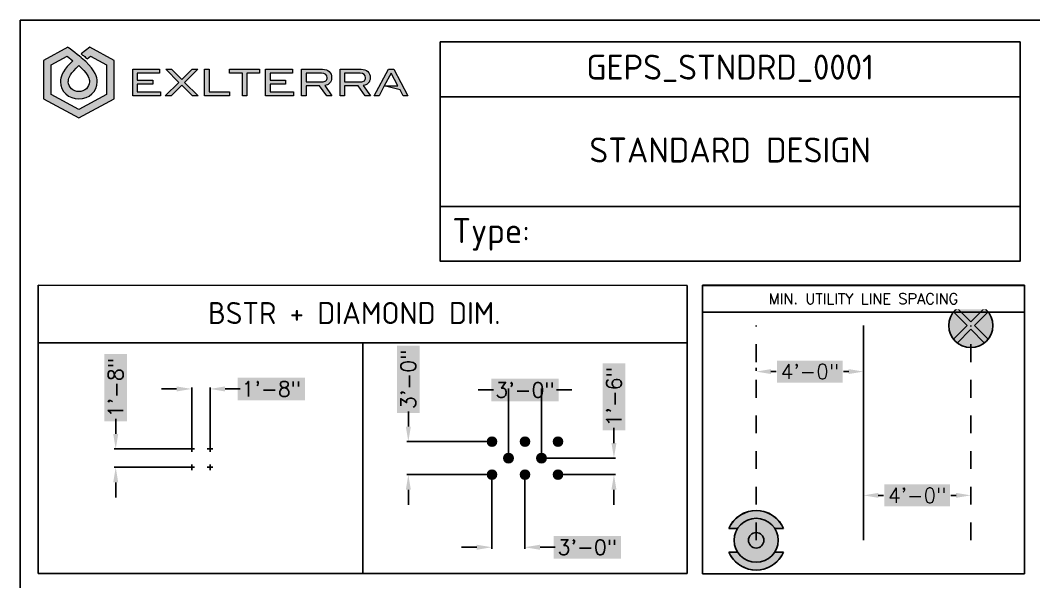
# Paper-space layout 'INFO_SHEET_FOR_STANDARDS' of a CAD drawing. Header units: feet, sheet in inches. Extents: x 0 to 10.7, y 0 to 8.2.
# Drawn here: x 0 to 5.69, y 5.05 to 8.2 of the extents above; entities that cross this region are included whole.
import ezdxf

# ---------------------------------------------------------------- set-up
doc = ezdxf.new("R2010")
doc.units = ezdxf.units.FT
doc.header["$MEASUREMENT"] = 0
doc.linetypes.add('DASHED', pattern=[0.75, 0.5, -0.25])
for name, color, linetype in [('Dim 1', 5, 'Continuous'), ('Product (Colored)', 250, 'Continuous'), ('Product (Red Only)', 1, 'Continuous')]:
    doc.layers.add(name, color=color, linetype=linetype)
doc.styles.add('ISO3098B', font='ISO3098B.SHX', dxfattribs={"height": 2})
doc.styles.add('Roman', font='romans')
doc.styles.get("Standard").update_dxf_attribs({"font": 'simplex.shx'})
doc.linetypes.add('UTILITY', pattern='A,0.5,-0.2,["U",Standard,S=0.1,R=0,X=-0.1,Y=-0.05],-0.2', length=0.9)
doc.dimstyles.new('new style', dxfattribs={"dimscale": 2.75, "dimtxt": 0.5, "dimasz": 0.5, "dimexe": 0.05, "dimexo": 0.01, "dimgap": 0.05, "dimtad": 0, "dimdec": 0, "dimlfac": 12, "dimzin": 9, "dimdsep": 46, "dimlunit": 3, "dimtxsty": 'Roman', "dimcen": 0.09, "dimclrd": 5, "dimclre": 5, "dimclrt": 5, "dimadec": 0, "dimazin": 0, "dimtfac": 1, "dimtdec": 0, "dimtofl": 0, "dimtmove": 0, "dimatfit": 3, "dimfxl": 2.55, "dimtfill": 2, "dimtfillclr": 7, "dimtolj": 1, "dimtzin": 0, "dimlwd": -1, "dimlwe": -1, "dimarcsym": 0})

# ---------------------------------------------------------------- blocks, each defined once
blk = doc.blocks.new('exlterra block')
at = {"true_color": 0x007faf}
h = blk.add_hatch(color=144, dxfattribs=at)
h.dxf.hatch_style = 2
edge = h.paths.add_edge_path()
edge.add_spline(control_points=[(0.0565, 0.1877), (0.0565, 0.1877), (0.0082, 0.1496), (0.0082, 0.1496), (0.022, 0.139), (0.0223, 0.1388), (0.0226, 0.1385), (0.0296, 0.1329), (0.036, 0.1273), (0.042, 0.1219), (0.042, 0.1219), (0.0613, 0.1371), (0.0613, 0.1371), (0.0613, 0.1371), (0.1509, 0.0885), (0.1509, 0.0885), (0.1509, 0.0885), (0.1509, -0.0806), (0.1509, -0.0806), (0.1509, -0.0806), (-0.0053, -0.1652), (-0.0053, -0.1652), (-0.0053, -0.1652), (-0.1614, -0.0806), (-0.1614, -0.0806), (-0.1614, -0.0806), (-0.1614, 0.0885), (-0.1614, 0.0885), (-0.1614, 0.0885), (-0.0718, 0.1371), (-0.0718, 0.1371), (-0.0718, 0.1371), (-0.0389, 0.1112), (-0.0389, 0.1112), (-0.0908, 0.0646), (-0.1059, 0.0273), (-0.1089, 0.0032), (-0.1089, 0.0032), (-0.1096, -0.0052), (-0.1095, -0.0077), (-0.1095, -0.0616), (-0.0628, -0.1055), (-0.0053, -0.1055), (0.0522, -0.1055), (0.099, -0.0616), (0.099, -0.0077), (0.099, -0.0072), (0.0984, 0.0026), (0.0984, 0.0026), (0.0953, 0.0293), (0.0775, 0.0724), (0.0105, 0.1265), (0.0101, 0.1269), (-0.0671, 0.1877), (-0.0671, 0.1877), (-0.0671, 0.1877), (-0.2057, 0.1125), (-0.2057, 0.1125), (-0.2057, 0.1125), (-0.2057, -0.1046), (-0.2057, -0.1046), (-0.2057, -0.1046), (-0.0053, -0.2132), (-0.0053, -0.2132), (-0.0053, -0.2132), (0.1952, -0.1046), (0.1952, -0.1046), (0.1952, -0.1046), (0.1952, 0.1125), (0.1952, 0.1125), (0.1952, 0.1125), (0.0565, 0.1877), (0.0565, 0.1877)], knot_values=[0, 0, 0, 0, 1, 1, 1, 2, 2, 2, 3, 3, 3, 4, 4, 4, 5, 5, 5, 6, 6, 6, 7, 7, 7, 8, 8, 8, 9, 9, 9, 10, 10, 10, 11, 11, 11, 12, 12, 12, 13, 13, 13, 14, 14, 14, 15, 15, 15, 16, 16, 16, 17, 17, 17, 18, 18, 18, 19, 19, 19, 20, 20, 20, 21, 21, 21, 22, 22, 22, 23, 23, 23, 24, 24, 24, 24], degree=3, periodic=0)
edge = h.paths.add_edge_path()
edge.add_spline(control_points=[(0.0543, -0.0011), (0.0543, -0.0011), (0.0547, -0.0076), (0.0547, -0.0077), (0.0547, -0.0387), (0.0278, -0.0639), (-0.0053, -0.0639), (-0.0383, -0.0639), (-0.0652, -0.0387), (-0.0652, -0.0077), (-0.0652, -0.0077), (-0.0649, -0.002), (-0.0649, -0.002), (-0.0632, 0.0125), (-0.053, 0.0421), (-0.0053, 0.0839), (0.0415, 0.043), (0.0523, 0.0137), (0.0543, -0.0011)], knot_values=[0, 0, 0, 0, 1, 1, 1, 2, 2, 2, 3, 3, 3, 4, 4, 4, 5, 5, 5, 6, 6, 6, 6], degree=3, periodic=0)
at = {"color": 144, "lineweight": 0, "true_color": 0x007faf}
for points in [[(-0.0671, 0.1877), (-0.0671, 0.1877), (-0.2057, 0.1125), (-0.2057, 0.1125)], [(0.0105, 0.1265), (0.0101, 0.1269), (-0.0671, 0.1877), (-0.0671, 0.1877)], [(0.0565, 0.1877), (0.0565, 0.1877), (0.0082, 0.1496), (0.0082, 0.1496)], [(0.1952, 0.1125), (0.1952, 0.1125), (0.0565, 0.1877), (0.0565, 0.1877)], [(-0.1614, 0.0885), (-0.1614, 0.0885), (-0.0718, 0.1371), (-0.0718, 0.1371)], [(-0.0718, 0.1371), (-0.0718, 0.1371), (-0.0389, 0.1112), (-0.0389, 0.1112)], [(0.0082, 0.1496), (0.022, 0.139), (0.0223, 0.1388), (0.0226, 0.1385)], [(0.0984, 0.0026), (0.0953, 0.0293), (0.0775, 0.0724), (0.0105, 0.1265)], [(0.0226, 0.1385), (0.0296, 0.1329), (0.036, 0.1273), (0.042, 0.1219)], [(0.042, 0.1219), (0.042, 0.1219), (0.0613, 0.1371), (0.0613, 0.1371)], [(0.0613, 0.1371), (0.0613, 0.1371), (0.1509, 0.0885), (0.1509, 0.0885)], [(-0.2057, 0.1125), (-0.2057, 0.1125), (-0.2057, -0.1046), (-0.2057, -0.1046)], [(-0.1614, -0.0806), (-0.1614, -0.0806), (-0.1614, 0.0885), (-0.1614, 0.0885)], [(-0.0389, 0.1112), (-0.0908, 0.0646), (-0.1059, 0.0273), (-0.1089, 0.0032)], [(-0.0649, -0.002), (-0.0632, 0.0125), (-0.053, 0.0421), (-0.0053, 0.0839)], [(-0.0053, 0.0839), (0.0415, 0.043), (0.0523, 0.0137), (0.0543, -0.0011)], [(0.1509, 0.0885), (0.1509, 0.0885), (0.1509, -0.0806), (0.1509, -0.0806)], [(0.1952, -0.1046), (0.1952, -0.1046), (0.1952, 0.1125), (0.1952, 0.1125)], [(-0.1089, 0.0032), (-0.1089, 0.0032), (-0.1096, -0.0052), (-0.1095, -0.0077)], [(-0.0652, -0.0077), (-0.0652, -0.0077), (-0.0649, -0.002), (-0.0649, -0.002)], [(-0.2057, -0.1046), (-0.2057, -0.1046), (-0.0053, -0.2132), (-0.0053, -0.2132)], [(-0.0053, -0.1652), (-0.0053, -0.1652), (-0.1614, -0.0806), (-0.1614, -0.0806)], [(0.1509, -0.0806), (0.1509, -0.0806), (-0.0053, -0.1652), (-0.0053, -0.1652)], [(-0.0053, -0.2132), (-0.0053, -0.2132), (0.1952, -0.1046), (0.1952, -0.1046)]]:
    blk.add_open_spline(points, degree=3, dxfattribs=at)
for points, knots in [([(-0.1095, -0.0077), (-0.1095, -0.0616), (-0.0628, -0.1055), (-0.0053, -0.1055), (0.0522, -0.1055), (0.099, -0.0616), (0.099, -0.0077), (0.099, -0.0072), (0.0984, 0.0026), (0.0984, 0.0026)], [13, 13, 13, 13, 14, 14, 14, 15, 15, 15, 16, 16, 16, 16]), ([(0.0543, -0.0011), (0.0543, -0.0011), (0.0547, -0.0076), (0.0547, -0.0077), (0.0547, -0.0387), (0.0278, -0.0639), (-0.0053, -0.0639), (-0.0383, -0.0639), (-0.0652, -0.0387), (-0.0652, -0.0077)], [0, 0, 0, 0, 1, 1, 1, 2, 2, 2, 3, 3, 3, 3])]:
    blk.add_open_spline(points, degree=3, knots=knots, dxfattribs=at)
blk = doc.blocks.new('exlterra logo')
h = blk.add_hatch(color=7)
h.dxf.hatch_style = 2
h.paths.add_polyline_path([(0.292, -0.0722), (0.292, 0.0789), (0.4443, 0.0789), (0.4443, 0.0561), (0.317, 0.0561), (0.317, 0.0175), (0.4055, 0.0175), (0.4055, -0.0052), (0.317, -0.0052), (0.317, -0.0494), (0.4501, -0.0494), (0.4501, -0.0722)])
h = blk.add_hatch(color=7)
h.dxf.hatch_style = 2
h.paths.add_polyline_path([(0.631, -0.0722), (0.5701, -0.0113), (0.5094, -0.0722), (0.4768, -0.0722), (0.5538, 0.0044), (0.4795, 0.0789), (0.5121, 0.0789), (0.5703, 0.02), (0.6283, 0.0789), (0.6608, 0.0789), (0.5865, 0.0044), (0.6635, -0.0722)])
h = blk.add_hatch(color=7)
h.dxf.hatch_style = 2
h.paths.add_polyline_path([(0.6998, -0.0722), (0.6998, 0.0789), (0.7249, 0.0789), (0.7249, -0.0494), (0.8415, -0.0494), (0.8415, -0.0722)])
h = blk.add_hatch(color=7)
h.dxf.hatch_style = 2
h.paths.add_polyline_path([(0.9387, 0.0561), (0.9387, -0.0722), (0.9136, -0.0722), (0.9136, 0.0561), (0.8414, 0.0561), (0.8414, 0.0789), (1.0109, 0.0789), (1.0109, 0.0561)])
h = blk.add_hatch(color=7)
h.dxf.hatch_style = 2
h.paths.add_polyline_path([(1.0455, -0.0722), (1.0455, 0.0789), (1.1978, 0.0789), (1.1978, 0.0561), (1.0705, 0.0561), (1.0705, 0.0175), (1.159, 0.0175), (1.159, -0.0052), (1.0705, -0.0052), (1.0705, -0.0494), (1.2036, -0.0494), (1.2036, -0.0722)])
h = blk.add_hatch(color=7)
h.dxf.hatch_style = 2
edge = h.paths.add_edge_path()
edge.add_spline(control_points=[(1.392, -0.0722), (1.392, -0.0722), (1.3511, -0.0146), (1.3511, -0.0146), (1.3511, -0.0146), (1.2748, -0.0146), (1.2748, -0.0146), (1.2748, -0.0146), (1.2748, -0.0722), (1.2748, -0.0722), (1.2748, -0.0722), (1.2497, -0.0722), (1.2497, -0.0722), (1.2497, -0.0722), (1.2497, 0.0789), (1.2497, 0.0789), (1.2497, 0.0789), (1.3689, 0.0789), (1.3689, 0.0789), (1.3849, 0.0789), (1.3974, 0.0746), (1.4063, 0.0661), (1.4153, 0.0576), (1.4198, 0.046), (1.4198, 0.0313), (1.4198, 0.0246), (1.4188, 0.0187), (1.4169, 0.0136), (1.4149, 0.0084), (1.4122, 0.004), (1.4086, 0.0003), (1.4051, -0.0034), (1.4009, -0.0063), (1.3961, -0.0086), (1.3913, -0.0108), (1.3861, -0.0124), (1.3806, -0.0134), (1.3806, -0.0134), (1.421, -0.0722), (1.421, -0.0722), (1.421, -0.0722), (1.392, -0.0722), (1.392, -0.0722)], knot_values=[0, 0, 0, 0, 1, 1, 1, 2, 2, 2, 3, 3, 3, 4, 4, 4, 5, 5, 5, 6, 6, 6, 7, 7, 7, 8, 8, 8, 9, 9, 9, 10, 10, 10, 11, 11, 11, 12, 12, 12, 13, 13, 13, 14, 14, 14, 14], degree=3, periodic=0)
edge = h.paths.add_edge_path()
edge.add_spline(control_points=[(1.3867, 0.0141), (1.3916, 0.018), (1.3941, 0.0238), (1.3941, 0.0313), (1.3941, 0.0478), (1.3837, 0.0561), (1.3628, 0.0561), (1.3628, 0.0561), (1.2748, 0.0561), (1.2748, 0.0561), (1.2748, 0.0561), (1.2748, 0.0081), (1.2748, 0.0081), (1.2748, 0.0081), (1.3651, 0.0081), (1.3651, 0.0081), (1.3746, 0.0081), (1.3818, 0.0101), (1.3867, 0.0141)], knot_values=[0, 0, 0, 0, 1, 1, 1, 2, 2, 2, 3, 3, 3, 4, 4, 4, 5, 5, 5, 6, 6, 6, 6], degree=3, periodic=0)
h = blk.add_hatch(color=7)
h.dxf.hatch_style = 2
edge = h.paths.add_edge_path()
edge.add_spline(control_points=[(1.6107, -0.0722), (1.6107, -0.0722), (1.5698, -0.0146), (1.5698, -0.0146), (1.5698, -0.0146), (1.4934, -0.0146), (1.4934, -0.0146), (1.4934, -0.0146), (1.4934, -0.0722), (1.4934, -0.0722), (1.4934, -0.0722), (1.4684, -0.0722), (1.4684, -0.0722), (1.4684, -0.0722), (1.4684, 0.0789), (1.4684, 0.0789), (1.4684, 0.0789), (1.5875, 0.0789), (1.5875, 0.0789), (1.6035, 0.0789), (1.616, 0.0746), (1.625, 0.0661), (1.6339, 0.0576), (1.6384, 0.046), (1.6384, 0.0313), (1.6384, 0.0246), (1.6374, 0.0187), (1.6355, 0.0136), (1.6336, 0.0084), (1.6308, 0.004), (1.6273, 0.0003), (1.6237, -0.0034), (1.6195, -0.0063), (1.6147, -0.0086), (1.6099, -0.0108), (1.6048, -0.0124), (1.5992, -0.0134), (1.5992, -0.0134), (1.6397, -0.0722), (1.6397, -0.0722), (1.6397, -0.0722), (1.6107, -0.0722), (1.6107, -0.0722)], knot_values=[0, 0, 0, 0, 1, 1, 1, 2, 2, 2, 3, 3, 3, 4, 4, 4, 5, 5, 5, 6, 6, 6, 7, 7, 7, 8, 8, 8, 9, 9, 9, 10, 10, 10, 11, 11, 11, 12, 12, 12, 13, 13, 13, 14, 14, 14, 14], degree=3, periodic=0)
edge = h.paths.add_edge_path()
edge.add_spline(control_points=[(1.6054, 0.0141), (1.6103, 0.018), (1.6128, 0.0238), (1.6128, 0.0313), (1.6128, 0.0478), (1.6023, 0.0561), (1.5815, 0.0561), (1.5815, 0.0561), (1.4934, 0.0561), (1.4934, 0.0561), (1.4934, 0.0561), (1.4934, 0.0081), (1.4934, 0.0081), (1.4934, 0.0081), (1.5838, 0.0081), (1.5838, 0.0081), (1.5932, 0.0081), (1.6004, 0.0101), (1.6054, 0.0141)], knot_values=[0, 0, 0, 0, 1, 1, 1, 2, 2, 2, 3, 3, 3, 4, 4, 4, 5, 5, 5, 6, 6, 6, 6], degree=3, periodic=0)
h = blk.add_hatch(color=7)
h.dxf.hatch_style = 2
h.paths.add_polyline_path([(1.8256, -0.0722), (1.808, -0.0384), (1.7187, -0.0157), (1.6889, -0.0722), (1.6616, -0.0722), (1.7415, 0.0789), (1.773, 0.0789), (1.8529, -0.0722)])
h.paths.add_polyline_path([(1.7573, 0.0574), (1.7187, -0.0157), (1.7957, -0.0157)])
at = {"color": 7, "lineweight": 0}
for p, q in [((0.292, -0.0722), (0.292, 0.0789)), ((0.292, 0.0789), (0.4443, 0.0789)), ((0.4443, 0.0789), (0.4443, 0.0561)), ((0.5538, 0.0044), (0.4795, 0.0789)), ((0.4795, 0.0789), (0.5121, 0.0789)), ((0.5121, 0.0789), (0.5703, 0.02)), ((0.5703, 0.02), (0.6283, 0.0789)), ((0.6608, 0.0789), (0.5865, 0.0044)), ((0.6283, 0.0789), (0.6608, 0.0789)), ((0.6998, -0.0722), (0.6998, 0.0789)), ((0.6998, 0.0789), (0.7249, 0.0789)), ((0.7249, 0.0789), (0.7249, -0.0494)), ((0.8414, 0.0561), (0.8414, 0.0789)), ((0.8414, 0.0789), (1.0109, 0.0789)), ((1.0109, 0.0789), (1.0109, 0.0561)), ((1.0455, -0.0722), (1.0455, 0.0789)), ((1.0455, 0.0789), (1.1978, 0.0789)), ((1.1978, 0.0789), (1.1978, 0.0561)), ((1.6616, -0.0722), (1.7415, 0.0789)), ((1.7415, 0.0789), (1.773, 0.0789)), ((1.773, 0.0789), (1.8529, -0.0722)), ((0.4443, 0.0561), (0.317, 0.0561)), ((0.317, 0.0561), (0.317, 0.0175)), ((0.317, 0.0175), (0.4055, 0.0175)), ((0.4055, 0.0175), (0.4055, -0.0052)), ((0.4768, -0.0722), (0.5538, 0.0044)), ((0.5865, 0.0044), (0.6635, -0.0722)), ((0.9136, 0.0561), (0.8414, 0.0561)), ((0.9136, -0.0722), (0.9136, 0.0561)), ((0.9387, 0.0561), (0.9387, -0.0722)), ((1.0109, 0.0561), (0.9387, 0.0561)), ((1.1978, 0.0561), (1.0705, 0.0561)), ((1.0705, 0.0561), (1.0705, 0.0175)), ((1.0705, 0.0175), (1.159, 0.0175)), ((1.159, 0.0175), (1.159, -0.0052)), ((1.7573, 0.0574), (1.7187, -0.0157)), ((1.7957, -0.0157), (1.7573, 0.0574)), ((0.4055, -0.0052), (0.317, -0.0052)), ((0.317, -0.0052), (0.317, -0.0494)), ((0.317, -0.0494), (0.4501, -0.0494)), ((0.4501, -0.0494), (0.4501, -0.0722)), ((0.5701, -0.0113), (0.5094, -0.0722)), ((0.631, -0.0722), (0.5701, -0.0113)), ((0.7249, -0.0494), (0.8415, -0.0494)), ((0.8415, -0.0494), (0.8415, -0.0722)), ((1.159, -0.0052), (1.0705, -0.0052)), ((1.0705, -0.0052), (1.0705, -0.0494)), ((1.0705, -0.0494), (1.2036, -0.0494)), ((1.2036, -0.0494), (1.2036, -0.0722)), ((1.7187, -0.0157), (1.6889, -0.0722)), ((1.808, -0.0384), (1.7187, -0.0157)), ((1.7187, -0.0157), (1.7957, -0.0157)), ((1.8256, -0.0722), (1.808, -0.0384)), ((0.4501, -0.0722), (0.292, -0.0722)), ((0.5094, -0.0722), (0.4768, -0.0722)), ((0.6635, -0.0722), (0.631, -0.0722)), ((0.8415, -0.0722), (0.6998, -0.0722)), ((0.9387, -0.0722), (0.9136, -0.0722)), ((1.2036, -0.0722), (1.0455, -0.0722)), ((1.6889, -0.0722), (1.6616, -0.0722)), ((1.8529, -0.0722), (1.8256, -0.0722))]:
    blk.add_line(p, q, dxfattribs=at)
for points in [[(1.2497, -0.0722), (1.2497, -0.0722), (1.2497, 0.0789), (1.2497, 0.0789)], [(1.2497, 0.0789), (1.2497, 0.0789), (1.3689, 0.0789), (1.3689, 0.0789)], [(1.3689, 0.0789), (1.3849, 0.0789), (1.3974, 0.0746), (1.4063, 0.0661)], [(1.4684, -0.0722), (1.4684, -0.0722), (1.4684, 0.0789), (1.4684, 0.0789)], [(1.4684, 0.0789), (1.4684, 0.0789), (1.5875, 0.0789), (1.5875, 0.0789)], [(1.5875, 0.0789), (1.6035, 0.0789), (1.616, 0.0746), (1.625, 0.0661)], [(1.3628, 0.0561), (1.3628, 0.0561), (1.2748, 0.0561), (1.2748, 0.0561)], [(1.2748, 0.0561), (1.2748, 0.0561), (1.2748, 0.0081), (1.2748, 0.0081)], [(1.2748, 0.0081), (1.2748, 0.0081), (1.3651, 0.0081), (1.3651, 0.0081)], [(1.3651, 0.0081), (1.3746, 0.0081), (1.3818, 0.0101), (1.3867, 0.0141)], [(1.4086, 0.0003), (1.4051, -0.0034), (1.4009, -0.0063), (1.3961, -0.0086)], [(1.4169, 0.0136), (1.4149, 0.0084), (1.4122, 0.004), (1.4086, 0.0003)], [(1.5815, 0.0561), (1.5815, 0.0561), (1.4934, 0.0561), (1.4934, 0.0561)], [(1.4934, 0.0561), (1.4934, 0.0561), (1.4934, 0.0081), (1.4934, 0.0081)], [(1.4934, 0.0081), (1.4934, 0.0081), (1.5838, 0.0081), (1.5838, 0.0081)], [(1.5838, 0.0081), (1.5932, 0.0081), (1.6004, 0.0101), (1.6054, 0.0141)], [(1.6273, 0.0003), (1.6237, -0.0034), (1.6195, -0.0063), (1.6147, -0.0086)], [(1.6355, 0.0136), (1.6336, 0.0084), (1.6308, 0.004), (1.6273, 0.0003)], [(1.3511, -0.0146), (1.3511, -0.0146), (1.2748, -0.0146), (1.2748, -0.0146)], [(1.2748, -0.0146), (1.2748, -0.0146), (1.2748, -0.0722), (1.2748, -0.0722)], [(1.392, -0.0722), (1.392, -0.0722), (1.3511, -0.0146), (1.3511, -0.0146)], [(1.3961, -0.0086), (1.3913, -0.0108), (1.3861, -0.0124), (1.3806, -0.0134)], [(1.3806, -0.0134), (1.3806, -0.0134), (1.421, -0.0722), (1.421, -0.0722)], [(1.5698, -0.0146), (1.5698, -0.0146), (1.4934, -0.0146), (1.4934, -0.0146)], [(1.4934, -0.0146), (1.4934, -0.0146), (1.4934, -0.0722), (1.4934, -0.0722)], [(1.6107, -0.0722), (1.6107, -0.0722), (1.5698, -0.0146), (1.5698, -0.0146)], [(1.6147, -0.0086), (1.6099, -0.0108), (1.6048, -0.0124), (1.5992, -0.0134)], [(1.5992, -0.0134), (1.5992, -0.0134), (1.6397, -0.0722), (1.6397, -0.0722)], [(1.2748, -0.0722), (1.2748, -0.0722), (1.2497, -0.0722), (1.2497, -0.0722)], [(1.421, -0.0722), (1.421, -0.0722), (1.392, -0.0722), (1.392, -0.0722)], [(1.4934, -0.0722), (1.4934, -0.0722), (1.4684, -0.0722), (1.4684, -0.0722)], [(1.6397, -0.0722), (1.6397, -0.0722), (1.6107, -0.0722), (1.6107, -0.0722)]]:
    blk.add_open_spline(points, degree=3, dxfattribs=at)
for points, knots in [([(1.4063, 0.0661), (1.4153, 0.0576), (1.4198, 0.046), (1.4198, 0.0313), (1.4198, 0.0246), (1.4188, 0.0187), (1.4169, 0.0136)], [7, 7, 7, 7, 8, 8, 8, 9, 9, 9, 9]), ([(1.625, 0.0661), (1.6339, 0.0576), (1.6384, 0.046), (1.6384, 0.0313), (1.6384, 0.0246), (1.6374, 0.0187), (1.6355, 0.0136)], [7, 7, 7, 7, 8, 8, 8, 9, 9, 9, 9]), ([(1.3867, 0.0141), (1.3916, 0.018), (1.3941, 0.0238), (1.3941, 0.0313), (1.3941, 0.0478), (1.3837, 0.0561), (1.3628, 0.0561)], [0, 0, 0, 0, 1, 1, 1, 2, 2, 2, 2]), ([(1.6054, 0.0141), (1.6103, 0.018), (1.6128, 0.0238), (1.6128, 0.0313), (1.6128, 0.0478), (1.6023, 0.0561), (1.5815, 0.0561)], [0, 0, 0, 0, 1, 1, 1, 2, 2, 2, 2])]:
    blk.add_open_spline(points, degree=3, knots=knots, dxfattribs=at)
at = {"color": 5, "linetype": 'Continuous', "lineweight": 25}
blk.add_blockref('exlterra block', (-0.0081, 0.0161), dxfattribs=at)
blk = doc.blocks.new('exlterra')
at = {"color": 5, "linetype": 'Continuous', "lineweight": 25}
blk.add_blockref('exlterra logo', (-0.8308, 0.2657), dxfattribs=at)
blk = doc.blocks.new('*D287')
at = {"layer": 'Defpoints', "color": 0, "linetype": 'Continuous', "lineweight": 25, "transparency": 16777216}
for p in [(-4, 2.786), (0, 2.786), (0, 2.786)]:
    blk.add_point(p, dxfattribs=at)
at = {"layer": 'Dim 1', "color": 5, "transparency": 16777216}
for p, q in [((-4, 2.814), (-4, 2.924)), ((-3.45, 2.786), (-3.251, 2.786)), ((-0.55, 2.786), (-0.749, 2.786)), ((0, 2.814), (0, 2.924))]:
    blk.add_line(p, q, dxfattribs=at)
at = {"layer": 'Dim 1', "color": 5, "linetype": 'Continuous', "lineweight": 25, "transparency": 16777216}
for points in [[(-3.45, 2.878), (-3.45, 2.695), (-4, 2.786)], [(-0.55, 2.878), (-0.55, 2.695), (0, 2.786)]]:
    blk.add_solid(points, dxfattribs=at)
at = {"layer": 'Dim 1', "color": 5, "linetype": 'Continuous', "lineweight": 25, "transparency": 16777216, "insert": (-2, 2.786), "char_height": 0.55, "attachment_point": 5, "style": 'Roman', "bg_fill": 1, "box_fill_scale": 1.25, "bg_fill_color": 7, "bg_fill_true_color": 16777215, "bg_fill_transparency": 0}
blk.add_mtext('\\A1;4\'-0"', dxfattribs=at)
blk = doc.blocks.new('*D288')
at = {"layer": 'Defpoints', "color": 0, "linetype": 'Continuous', "lineweight": 25, "transparency": 16777216}
for p in [(0, -1.826), (4, -1.826), (4, -1.826)]:
    blk.add_point(p, dxfattribs=at)
at = {"layer": 'Dim 1', "color": 5, "transparency": 16777216}
for p, q in [((0, -1.798), (0, -1.688)), ((0.55, -1.826), (0.749, -1.826)), ((3.45, -1.826), (3.251, -1.826)), ((4, -1.798), (4, -1.688))]:
    blk.add_line(p, q, dxfattribs=at)
at = {"layer": 'Dim 1', "color": 5, "linetype": 'Continuous', "lineweight": 25, "transparency": 16777216}
for points in [[(0.55, -1.734), (0.55, -1.917), (0, -1.826)], [(3.45, -1.734), (3.45, -1.917), (4, -1.826)]]:
    blk.add_solid(points, dxfattribs=at)
at = {"layer": 'Dim 1', "color": 5, "linetype": 'Continuous', "lineweight": 25, "transparency": 16777216, "insert": (2, -1.826), "char_height": 0.55, "attachment_point": 5, "style": 'Roman', "bg_fill": 1, "box_fill_scale": 1.25, "bg_fill_color": 7, "bg_fill_true_color": 16777215, "bg_fill_transparency": 0}
blk.add_mtext('\\A1;4\'-0"', dxfattribs=at)
blk = doc.blocks.new('12m GEPS')
at = {"layer": 'Product (Red Only)', "true_color": 0x000000}
h = blk.add_hatch(color=18, dxfattribs=at)
h.dxf.hatch_style = 1
h.paths.add_polyline_path([(-0.088, 0, 1), (0.088, 0, 1)])
h.paths.add_polyline_path([(0.135, 0.31), (0.135, 0.257), (0.135, 0.21, -0.255267), (0.25, 0, -0.255267), (0.135, -0.21), (0.135, -0.31, 0.654654)])
h.paths.add_polyline_path([(-0.135, 0.31, 0.654654), (-0.135, -0.31), (-0.135, -0.257), (-0.135, -0.21, -0.255267), (-0.25, 0, -0.255267), (-0.135, 0.21)])
at = {"layer": 'Product (Red Only)', "true_color": 0xf8991e}
h = blk.add_hatch(color=30, dxfattribs=at)
h.dxf.hatch_style = 1
edge = h.paths.add_edge_path()
edge.add_arc((0, 0), 0.0878, 0, 360)
edge = h.paths.add_edge_path()
edge.add_arc((0, 0), 0.25, 0, 180)
edge.add_arc((0, 0), 0.25, 180, 360)
at = {"layer": 'Product (Red Only)', "color": 18, "true_color": 0x000000}
for p, q in [((-0.135, 0.31), (-0.135, 0.21)), ((0.135, 0.31), (0.135, 0.257)), ((0.135, 0.31), (0.135, 0.21)), ((-0.135, -0.21), (-0.135, -0.31)), ((0.135, -0.21), (0.135, -0.31)), ((-0.135, -0.257), (-0.135, -0.31)), ((0.135, -0.257), (0.135, -0.31))]:
    blk.add_line(p, q, dxfattribs=at)
for radius in [0.25, 0.0878]:
    blk.add_circle((0, 0), radius, dxfattribs=at)
for start, end in [(113.5782, 246.4218), (121.3323, 238.6677), (293.5782, 66.4218), (301.3323, 58.6677)]:
    blk.add_arc((0, 0), 0.338, start, end, dxfattribs=at)
blk = doc.blocks.new('40 FOOT GEPS')
at = {"layer": 'Product (Red Only)', "color": 18, "true_color": 0x000000}
blk.add_circle((0, 0), 0.25, dxfattribs=at)
blk.add_blockref('12m GEPS', (0, 0), dxfattribs=at)
blk = doc.blocks.new('20 FOOT GEPS')
at = {"layer": 'Product (Red Only)'}
h = blk.add_hatch(color=3, dxfattribs=at)
h.dxf.hatch_style = 1
h.paths.add_polyline_path([(0.506, 0.645, 0.345381), (-0.506, 0.645), (0, 0.139)])
h.paths.add_polyline_path([(0.645, 0.506), (0.139, 0), (0.645, -0.506, 0.167827), (0.82, 0, 0.167827)])
h.paths.add_polyline_path([(0, -0.139), (-0.506, -0.645, 0.345381), (0.506, -0.645)])
h.paths.add_polyline_path([(-0.645, 0.506, 0.167827), (-0.82, 0, 0.167827), (-0.645, -0.506), (-0.139, 0)])
at = {"layer": 'Product (Red Only)', "true_color": 0x000000}
h = blk.add_hatch(color=18, dxfattribs=at)
h.dxf.hatch_style = 1
h.paths.add_polyline_path([(0.645, 0.506, 0.060218), (0.506, 0.645), (0, 0.139), (-0.506, 0.645, 0.060218), (-0.645, 0.506), (-0.139, 0), (-0.645, -0.506, 0.060218), (-0.506, -0.645), (0, -0.139), (0.506, -0.645, 0.060218), (0.645, -0.506), (0.139, 0)])
at = {"layer": 'Product (Red Only)', "color": 18, "true_color": 0x000000}
for p, q in [((-0.139, 0), (-0.65, 0.51)), ((0, 0.139), (-0.51, 0.65)), ((0, 0.139), (0.51, 0.65)), ((0.139, 0), (0.65, 0.51)), ((0.139, 0), (0.65, -0.51)), ((-0.139, 0), (-0.65, -0.51)), ((0, -0.139), (-0.51, -0.65)), ((0, -0.139), (0.51, -0.65))]:
    blk.add_line(p, q, dxfattribs=at)
blk.add_circle((0, 0), 0.82, dxfattribs=at)
blk = doc.blocks.new('Purple BSTR')
at = {"layer": 'Product (Colored)', "transparency": 33554687}
h = blk.add_hatch(color=200, dxfattribs=at)
h.dxf.hatch_style = 1
edge = h.paths.add_edge_path()
edge.add_arc((0, 0), 0.025, 0, 360)
at = {"layer": 'Product (Colored)', "color": 200}
for p, q in [((-0.025, 0), (-0.077, 0)), ((0.025, 0), (-0.025, 0)), ((0, 0.077), (0, 0.025)), ((0, 0.025), (0, -0.025)), ((0.077, 0), (0.025, 0)), ((0, -0.025), (0, -0.077))]:
    blk.add_line(p, q, dxfattribs=at)
blk = doc.blocks.new('BSTR Single')
at = {"transparency": 33554687}
h = blk.add_hatch(color=256, dxfattribs=at)
h.dxf.hatch_style = 1
edge = h.paths.add_edge_path()
edge.add_arc((0, 0), 0.025, 0, 360)
for p, q in [((-0.025, 0), (-0.077, 0)), ((0, 0.077), (0, 0.025)), ((0.077, 0), (0.025, 0)), ((0, -0.025), (0, -0.077))]:
    blk.add_line(p, q)
blk.add_blockref('Purple BSTR', (0, 0))
blk = doc.blocks.new('1.5m GEPS')
at = {"layer": 'Product (Red Only)'}
h = blk.add_hatch(color=1, dxfattribs=at)
h.dxf.hatch_style = 1
h.paths.add_polyline_path([(-0.125, 0, 1), (0.125, 0, 1)])
at = {"layer": 'Product (Red Only)', "color": 18, "true_color": 0x000000}
blk.add_circle((0, 0), 0.125, dxfattribs=at)
blk = doc.blocks.new('3 m GEPS')
at = {"layer": 'Product (Red Only)', "true_color": 0xa1e7fc}
h = blk.add_hatch(color=141, dxfattribs=at)
h.dxf.hatch_style = 1
edge = h.paths.add_edge_path(flags=16)
edge.add_arc((0, 0), 0.0458, 0, 360)
edge = h.paths.add_edge_path()
edge.add_arc((0, 0), 0.125, 180, 360)
edge.add_arc((0, 0), 0.125, 0, 180)
at = {"layer": 'Product (Red Only)', "true_color": 0x000000}
h = blk.add_hatch(color=18, dxfattribs=at)
h.dxf.hatch_style = 1
edge = h.paths.add_edge_path()
edge.add_arc((0, 0), 0.0458, 0, 360)
at = {"layer": 'Product (Red Only)', "color": 18, "true_color": 0x000000}
for radius in [0.125, 0.0456]:
    blk.add_circle((0, 0), radius, dxfattribs=at)
blk = doc.blocks.new('*D266')
at = {"layer": 'Defpoints', "color": 0, "linetype": 'Continuous', "lineweight": 25, "transparency": 16777216}
for p in [(628.249, -263.997), (635.854, -263.997), (635.854, -266.997)]:
    blk.add_point(p, dxfattribs=at)
at = {"layer": 'Dim 1', "color": 5, "transparency": 16777216}
for p, q in [((628.249, -262.622), (628.249, -261.247)), ((635.827, -263.997), (628.111, -263.997)), ((635.827, -266.997), (628.111, -266.997)), ((628.249, -268.372), (628.249, -269.747))]:
    blk.add_line(p, q, dxfattribs=at)
at = {"layer": 'Dim 1', "color": 5, "linetype": 'Continuous', "lineweight": 25, "transparency": 16777216}
for points in [[(628.019, -262.622), (628.478, -262.622), (628.249, -263.997)], [(628.019, -268.372), (628.478, -268.372), (628.249, -266.997)]]:
    blk.add_solid(points, dxfattribs=at)
at = {"layer": 'Dim 1', "color": 5, "linetype": 'Continuous', "lineweight": 25, "transparency": 16777216, "insert": (628.249, -258.327), "char_height": 1.375, "attachment_point": 5, "rotation": 90, "style": 'Roman', "bg_fill": 1, "box_fill_scale": 1.25, "bg_fill_color": 7, "bg_fill_true_color": 16777215, "bg_fill_transparency": 0}
blk.add_mtext('\\A1;3\'-0"', dxfattribs=at)
blk = doc.blocks.new('*D267')
at = {"layer": 'Defpoints', "color": 0, "linetype": 'Continuous', "lineweight": 25, "transparency": 16777216}
for p in [(635.842, -266.997), (638.854, -266.997), (638.854, -273.597)]:
    blk.add_point(p, dxfattribs=at)
at = {"layer": 'Dim 1', "color": 5, "transparency": 16777216}
for p, q in [((635.842, -267.025), (635.842, -273.734)), ((638.854, -267.025), (638.854, -273.734)), ((634.467, -273.597), (633.092, -273.597)), ((640.229, -273.597), (641.604, -273.597))]:
    blk.add_line(p, q, dxfattribs=at)
at = {"layer": 'Dim 1', "color": 5, "linetype": 'Continuous', "lineweight": 25, "transparency": 16777216}
for points in [[(634.467, -273.368), (634.467, -273.826), (635.842, -273.597)], [(640.229, -273.368), (640.229, -273.826), (638.854, -273.597)]]:
    blk.add_solid(points, dxfattribs=at)
at = {"layer": 'Dim 1', "color": 5, "linetype": 'Continuous', "lineweight": 25, "transparency": 16777216, "insert": (644.524, -273.597), "char_height": 1.375, "attachment_point": 5, "style": 'Roman', "bg_fill": 1, "box_fill_scale": 1.25, "bg_fill_color": 7, "bg_fill_true_color": 16777215, "bg_fill_transparency": 0}
blk.add_mtext('\\A1;3\'-0"', dxfattribs=at)
blk = doc.blocks.new('*D268')
at = {"layer": 'Defpoints', "color": 0, "linetype": 'Continuous', "lineweight": 25, "transparency": 16777216}
for p in [(640.354, -259.301), (637.354, -265.497), (640.354, -265.497)]:
    blk.add_point(p, dxfattribs=at)
at = {"layer": 'Dim 1', "color": 5, "transparency": 16777216}
for p, q in [((635.979, -259.301), (634.604, -259.301)), ((637.354, -265.47), (637.354, -259.164)), ((640.354, -265.47), (640.354, -259.164)), ((641.729, -259.301), (643.104, -259.301))]:
    blk.add_line(p, q, dxfattribs=at)
at = {"layer": 'Dim 1', "color": 5, "linetype": 'Continuous', "lineweight": 25, "transparency": 16777216}
for points in [[(635.979, -259.072), (635.979, -259.53), (637.354, -259.301)], [(641.729, -259.072), (641.729, -259.53), (640.354, -259.301)]]:
    blk.add_solid(points, dxfattribs=at)
at = {"layer": 'Dim 1', "color": 5, "linetype": 'Continuous', "lineweight": 25, "transparency": 16777216, "insert": (638.854, -259.301), "char_height": 1.375, "attachment_point": 5, "style": 'Roman', "bg_fill": 1, "box_fill_scale": 1.25, "bg_fill_color": 7, "bg_fill_true_color": 16777215, "bg_fill_transparency": 0}
blk.add_mtext('\\A1;3\'-0"', dxfattribs=at)
blk = doc.blocks.new('*D269')
at = {"layer": 'Defpoints', "color": 0, "linetype": 'Continuous', "lineweight": 25, "transparency": 16777216}
for p in [(610.213, -259.206), (608.547, -264.664), (610.213, -264.664)]:
    blk.add_point(p, dxfattribs=at)
at = {"layer": 'Dim 1', "color": 5, "transparency": 16777216}
for p, q in [((607.172, -259.206), (605.797, -259.206)), ((608.547, -264.636), (608.547, -259.069)), ((610.213, -264.636), (610.213, -259.069)), ((611.588, -259.206), (612.963, -259.206))]:
    blk.add_line(p, q, dxfattribs=at)
at = {"layer": 'Dim 1', "color": 5, "linetype": 'Continuous', "lineweight": 25, "transparency": 16777216}
for points in [[(607.172, -258.977), (607.172, -259.436), (608.547, -259.206)], [(611.588, -258.977), (611.588, -259.436), (610.213, -259.206)]]:
    blk.add_solid(points, dxfattribs=at)
at = {"layer": 'Dim 1', "color": 5, "linetype": 'Continuous', "lineweight": 25, "transparency": 16777216, "insert": (615.785, -259.206), "char_height": 1.375, "attachment_point": 5, "style": 'Roman', "bg_fill": 1, "box_fill_scale": 1.25, "bg_fill_color": 7, "bg_fill_true_color": 16777215, "bg_fill_transparency": 0}
blk.add_mtext('\\A1;1\'-8"', dxfattribs=at)
blk = doc.blocks.new('*D270')
at = {"layer": 'Defpoints', "color": 0, "linetype": 'Continuous', "lineweight": 25, "transparency": 16777216}
for p in [(601.638, -264.664), (608.547, -264.664), (608.547, -266.33)]:
    blk.add_point(p, dxfattribs=at)
at = {"layer": 'Dim 1', "color": 5, "transparency": 16777216}
for p, q in [((601.638, -263.289), (601.638, -261.914)), ((608.519, -264.664), (601.5, -264.664)), ((608.519, -266.33), (601.5, -266.33)), ((601.638, -267.705), (601.638, -269.08))]:
    blk.add_line(p, q, dxfattribs=at)
at = {"layer": 'Dim 1', "color": 5, "linetype": 'Continuous', "lineweight": 25, "transparency": 16777216}
for points in [[(601.409, -263.289), (601.867, -263.289), (601.638, -264.664)], [(601.409, -267.705), (601.867, -267.705), (601.638, -266.33)]]:
    blk.add_solid(points, dxfattribs=at)
at = {"layer": 'Dim 1', "color": 5, "linetype": 'Continuous', "lineweight": 25, "transparency": 16777216, "insert": (601.638, -259.092), "char_height": 1.375, "attachment_point": 5, "rotation": 90, "style": 'Roman', "bg_fill": 1, "box_fill_scale": 1.25, "bg_fill_color": 7, "bg_fill_true_color": 16777215, "bg_fill_transparency": 0}
blk.add_mtext('\\A1;1\'-8"', dxfattribs=at)
blk = doc.blocks.new('*D271')
at = {"layer": 'Defpoints', "color": 0, "linetype": 'Continuous', "lineweight": 25, "transparency": 16777216}
for p in [(640.354, -265.497), (646.946, -265.497), (641.854, -266.997)]:
    blk.add_point(p, dxfattribs=at)
at = {"layer": 'Dim 1', "color": 5, "transparency": 16777216}
for p, q in [((646.946, -264.122), (646.946, -262.747)), ((640.382, -265.497), (647.084, -265.497)), ((641.882, -266.997), (647.084, -266.997)), ((646.946, -268.372), (646.946, -269.747))]:
    blk.add_line(p, q, dxfattribs=at)
at = {"layer": 'Dim 1', "color": 5, "linetype": 'Continuous', "lineweight": 25, "transparency": 16777216}
for points in [[(646.717, -264.122), (647.175, -264.122), (646.946, -265.497)], [(646.717, -268.372), (647.175, -268.372), (646.946, -266.997)]]:
    blk.add_solid(points, dxfattribs=at)
at = {"layer": 'Dim 1', "color": 5, "linetype": 'Continuous', "lineweight": 25, "transparency": 16777216, "insert": (646.946, -259.925), "char_height": 1.375, "attachment_point": 5, "rotation": 90, "style": 'Roman', "bg_fill": 1, "box_fill_scale": 1.25, "bg_fill_color": 7, "bg_fill_true_color": 16777215, "bg_fill_transparency": 0}
blk.add_mtext('\\A1;1\'-6"', dxfattribs=at)
blk = doc.blocks.new('4feet')
at = {"color": 1, "linetype": 'DASHED', "lineweight": 25}
for p, q in [((-4, -3.5), (-4, 4.5)), ((4, -3.5), (4, 4.5))]:
    blk.add_line(p, q, dxfattribs=at)
at = {"color": 22, "linetype": 'UTILITY', "lineweight": 25}
blk.add_line((0, -3.5), (0, 4.5), dxfattribs=at)
at = {"color": 18, "linetype": 'Continuous', "lineweight": 25, "true_color": 0x000000}
blk.add_lwpolyline([(-6, 6), (6, 6), (6, -4.746), (-6, -4.746)], close=True, dxfattribs=at)
at = {"layer": 'Product (Red Only)', "rotation": 89.99999999999999}
blk.add_blockref('20 FOOT GEPS', (4, 4.5), dxfattribs=at)
at = {"layer": 'Product (Red Only)', "xscale": 3.280799999999983, "yscale": 3.280799999999983, "zscale": 3.280799999999983, "rotation": 90}
blk.add_blockref('40 FOOT GEPS', (-4, -3.5), dxfattribs=at)
at = {"layer": 'Dim 1', "color": 18, "linetype": 'Continuous', "lineweight": 25, "true_color": 0x000000}
for base, p1, p2, picture, middle in [((0, 2.786), (-4, 2.786), (0, 2.786), '*D287', (-2, 2.786)), ((4, -1.826), (0, -1.826), (4, -1.826), '*D288', (2, -1.826))]:
    dim = blk.add_linear_dim(base=base, p1=p1, p2=p2, dimstyle='new style', override={"dimtxt": 0.2, "dimasz": 0.2}, dxfattribs=at)
    dim.commit()
    dim.dimension.update_dxf_attribs({"geometry": picture, "text_midpoint": middle, "dimtype": 160})
blk = doc.blocks.new('bstr+diamond')
at = {"color": 18, "linetype": 'Continuous', "lineweight": 25, "true_color": 0x000000}
for p, q in [((0, 23.613), (0, 0.209)), ((59.015, 23.612), (59.015, 0.209)), ((29.508, 0.209), (29.508, 21.2)), ((59.015, 0.209), (0, 0.209))]:
    blk.add_line(p, q, dxfattribs=at)
blk.add_lwpolyline([(59.015, 26.414), (59.015, 21.2), (0, 21.201), (0, 26.415), (59.015, 26.414)], dxfattribs=at)
at = {"color": 18, "true_color": 0x000000, "rotation": 180}
for name, p, xscale, yscale, zscale in [('1.5m GEPS', (41.261, 12.205), 3.333333333333371, 3.333333333333371, 3.333333333333371), ('1.5m GEPS', (44.261, 12.205), -3.333333333333371, 3.333333333333485, 3.333333333333417), ('1.5m GEPS', (47.261, 12.205), -3.333333333333371, 3.333333333333485, 3.333333333333417), ('3 m GEPS', (42.761, 10.705), -3.333333333333371, 3.333333333333485, 3.333333333333417), ('3 m GEPS', (45.761, 10.705), -3.333333333333371, 3.333333333333485, 3.333333333333417), ('1.5m GEPS', (41.261, 9.205), 3.333333333333371, 3.333333333333371, 3.333333333333371), ('1.5m GEPS', (44.261, 9.205), -3.333333333333371, 3.333333333333485, 3.333333333333417), ('1.5m GEPS', (47.261, 9.205), -3.333333333333371, 3.333333333333485, 3.333333333333417)]:
    blk.add_blockref(name, p, dxfattribs=dict(at, xscale=xscale, yscale=yscale, zscale=zscale))
at = {"layer": 'Product (Red Only)', "xscale": 3.333334000000036, "yscale": 3.333334000000036, "zscale": 3.333334000000036, "rotation": 180}
for p in [(13.954, 11.538), (15.621, 11.538), (13.954, 9.871), (15.621, 9.871)]:
    blk.add_blockref('BSTR Single', p, dxfattribs=at)
at = {"color": 18, "linetype": 'Continuous', "lineweight": 25, "true_color": 0x000000, "insert": (28.735, 23.895), "char_height": 2, "attachment_point": 5, "style": 'ISO3098B'}
blk.add_mtext_dynamic_manual_height_columns('\\pxqc;BSTR + DIAMOND DIM.', width=45.07039, gutter_width=10, heights=[0], dxfattribs=at)
at = {"layer": 'Dim 1', "color": 18, "linetype": 'Continuous', "lineweight": 25, "true_color": 0x000000}
dim = blk.add_linear_dim(base=(33.656, 12.205), p1=(41.261, 9.205), p2=(41.261, 12.205), angle=90, dimstyle='new style', dxfattribs=at)
dim.commit()
dim.dimension.update_dxf_attribs({"geometry": '*D266', "text_midpoint": (33.656, 17.875), "dimtype": 128, "insert": (-594.593, 276.202)})
for base, p1, p2, picture, middle in [((7.045, 11.538), (13.954, 9.871), (13.954, 11.538), '*D270', (7.045, 17.11)), ((52.353, 10.705), (47.261, 9.205), (45.761, 10.705), '*D271', (52.353, 16.277))]:
    dim = blk.add_linear_dim(base=base, p1=p1, p2=p2, angle=90, dimstyle='new style', dxfattribs=at)
    dim.commit()
    dim.dimension.update_dxf_attribs({"geometry": picture, "text_midpoint": middle, "insert": (-594.593, 276.202)})
dim = blk.add_linear_dim(base=(15.621, 16.995), p1=(13.954, 11.538), p2=(15.621, 11.538), dimstyle='new style', dxfattribs=at)
dim.commit()
dim.dimension.update_dxf_attribs({"geometry": '*D269', "text_midpoint": (21.193, 16.995), "insert": (-594.593, 276.202)})
for base, p1, p2, picture, middle in [((45.761, 16.901), (42.761, 10.705), (45.761, 10.705), '*D268', (44.261, 16.901)), ((44.261, 2.605), (41.249, 9.205), (44.261, 9.205), '*D267', (49.932, 2.605))]:
    dim = blk.add_linear_dim(base=base, p1=p1, p2=p2, dimstyle='new style', dxfattribs=at)
    dim.commit()
    dim.dimension.update_dxf_attribs({"geometry": picture, "text_midpoint": middle, "dimtype": 128, "insert": (-594.593, 276.202)})

psp = doc.layouts.new('INFO_SHEET_FOR_STANDARDS')

# ---------------------------------------------------------------- linework, layer by layer
at = {"color": 18, "linetype": 'Continuous', "lineweight": 25, "true_color": 0x000000}
for p, q in [((2.3578, 7.7738), (5.6116, 7.7738)), ((2.3578, 7.1586), (5.6116, 7.1586)), ((3.7439, 5.0988), (3.7439, 6.7157))]:
    psp.add_line(p, q, dxfattribs=at)
for points in [[(0.0017, 8.2024), (10.7019, 8.2024), (10.7019, 0.0001), (0.0017, 0.0001)], [(2.3578, 8.0814), (5.6116, 8.0814), (5.6116, 6.8509), (2.3578, 6.8509)]]:
    psp.add_lwpolyline(points, close=True, dxfattribs=at)
at = {"color": 7, "linetype": 'Continuous', "lineweight": 25}
psp.add_lwpolyline([(3.8299, 6.7157), (5.6363, 6.7157), (5.6363, 6.5659), (3.8299, 6.5659)], close=True, dxfattribs=at)

# ---------------------------------------------------------------- block references
at = {"color": 5, "linetype": 'Continuous', "lineweight": 25, "xscale": 0.9895725407931355, "yscale": 0.9895725407931355, "zscale": 0.9895725407931355}
psp.add_blockref('exlterra', (1.1658, 7.5866), dxfattribs=at)
at = {"color": 18, "linetype": 'Continuous', "lineweight": 25, "true_color": 0x000000}
for name, p, xscale, yscale, zscale in [('bstr+diamond', (0.1026, 5.0859), 0.06170110528280064, 0.06170110528280064, 0.06170110528280064), ('4feet', (4.7331, 5.8125), 0.1505378819985662, 0.1505378819985662, 0.1505378819985662)]:
    psp.add_blockref(name, p, dxfattribs=dict(at, xscale=xscale, yscale=yscale, zscale=zscale))

# ---------------------------------------------------------------- texts
at = {"color": 18, "linetype": 'Continuous', "lineweight": 25, "true_color": 0x000000, "char_height": 0.14, "attachment_point": 5, "style": 'ISO3098B'}
for s, width, heights, insert in [('\\pxqc;GEPS_STNDRD_0001', 3.117588, [0.1502], (3.9847, 7.9329)), ('\\pxqc;STANDARD DESIGN ', 3.25383, [1.2304], (3.9847, 7.4745)), ('\\pxql;Type:', 3.117588, [0.1502], (3.9847, 7.0014))]:
    psp.add_mtext_dynamic_manual_height_columns(s, width=width, gutter_width=10, heights=heights, dxfattribs=dict(at, insert=insert))

# ---------------------------------------------------------------- next in the draw order: texts
at = {"color": 18, "linetype": 'Continuous', "lineweight": 25, "true_color": 0x000000, "insert": (4.7331, 6.6408), "char_height": 0.059913, "attachment_point": 5, "style": 'ISO3098B', "bg_fill": 3, "box_fill_scale": 1.5, "bg_fill_color": 256, "bg_fill_transparency": 0}
psp.add_mtext_dynamic_manual_height_columns('\\pxqc;{\\Fsimplex|c0;MIN. UTILITY LINE SPACING}', width=1.696133, gutter_width=9.9855, heights=[0], dxfattribs=at)

doc.saveas('drawing.dxf')
